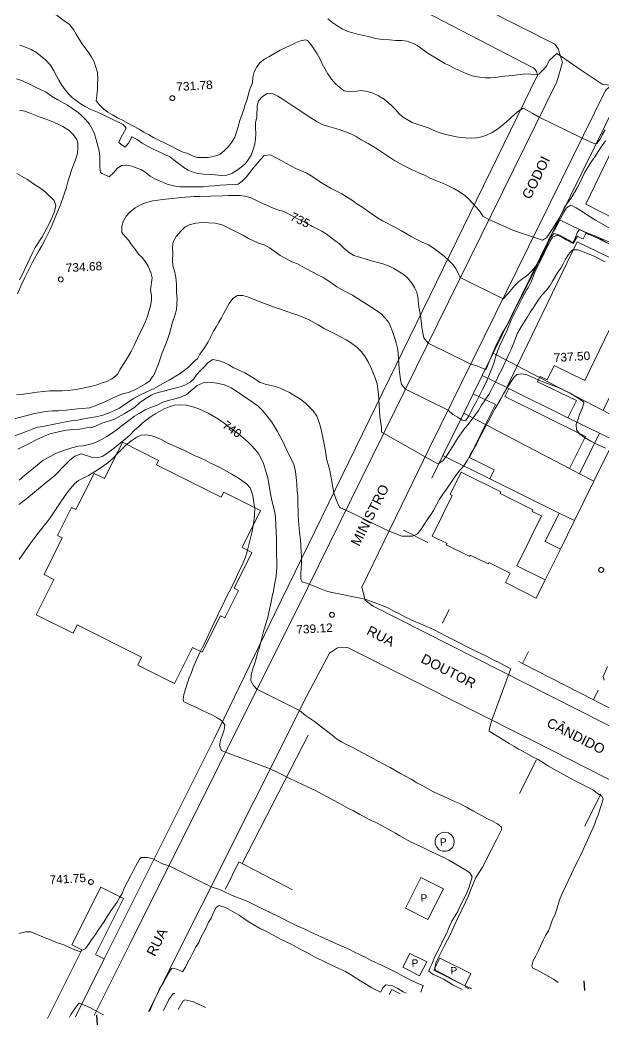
# Model space of a CAD drawing. Header units: metres. Extents: x 329311 to 330425, y 7396637 to 7397287.
# Drawn here: x 329728.3 to 329847.8, y 7396662.7 to 7396868.5 of the extents above; entities that cross this region are included whole.
import ezdxf
from ezdxf.enums import TextEntityAlignment as Align

# ---------------------------------------------------------------- set-up
doc = ezdxf.new("R2010")
doc.units = ezdxf.units.M
doc.layers.get('0').update_dxf_attribs({"lineweight": 18})
for name, color, linetype, lineweight in [('100_SIST_VIARIO_MEIO_FIO', 8, 'Continuous', 18), ('160_P_SIMP_ASF_TOP', 7, 'Continuous', 18), ('206_MURO_E_MURO_ARRIMO', 9, 'Continuous', 18), ('216_EDIF_NOTAVEL', 9, 'Continuous', 18), ('220_PISCINA_TOP', 4, 'Continuous', 18), ('600_CURVA_MESTRA', 9, 'Continuous', 18), ('602_CURVA_MESTRA_TOP', 9, 'Continuous', 18), ('604_CURVA_INTERM', 9, 'Continuous', 18), ('606_PTO_COTADO', 9, 'Continuous', 18), ('608_PTO_COTADO_INTERVIA', 9, 'Continuous', 18), ('624_SEGM_CURVA_MESTRA', 14, 'Continuous', 18), ('626_SEGM_CURVA_INTERM', 7, 'Continuous', 18)]:
    doc.layers.add(name, color=color, linetype=linetype, lineweight=lineweight)
doc.layers.add('910_COORD_UTM_COR_ALEGRE', color=7, linetype='Continuous')
doc.styles.get("Standard").update_dxf_attribs({"font": 'arial.ttf'})
doc.styles.add('Style-Arial', font='arial.ttf', dxfattribs={"height": 2})

# ---------------------------------------------------------------- blocks, each defined once
blk = doc.blocks.new('SP09')
at = {"color": 0, "linetype": 'Continuous'}
blk.add_lwpolyline([(-0.03, -0.51), (-0.14, -0.49), (-0.24, -0.46), (-0.31, -0.42), (-0.35, -0.39), (-0.42, -0.31), (-0.47, -0.24), (-0.51, -0.15), (-0.52, -0.09), (-0.52, 0.03), (-0.51, 0.11), (-0.48, 0.2), (-0.44, 0.27), (-0.4, 0.33), (-0.32, 0.39), (-0.23, 0.44), (-0.15, 0.48), (-0.1, 0.48), (-0.03, 0.48), (0.08, 0.48), (0.19, 0.44), (0.27, 0.4), (0.35, 0.32), (0.41, 0.23), (0.46, 0.11), (0.48, 0.03), (0.48, -0.03), (0.47, -0.08), (0.44, -0.21), (0.38, -0.3), (0.31, -0.38), (0.23, -0.44), (0.1, -0.49), (0.02, -0.51)], close=True, dxfattribs=at)
blk = doc.blocks.new('SP10')
at = {"color": 0, "linetype": 'Continuous'}
blk.add_lwpolyline([(-0.03, -0.51), (-0.14, -0.49), (-0.24, -0.46), (-0.31, -0.42), (-0.35, -0.39), (-0.42, -0.31), (-0.47, -0.24), (-0.51, -0.15), (-0.52, -0.09), (-0.52, 0.03), (-0.51, 0.11), (-0.48, 0.2), (-0.44, 0.27), (-0.4, 0.33), (-0.32, 0.39), (-0.23, 0.44), (-0.15, 0.48), (-0.1, 0.48), (-0.03, 0.48), (0.08, 0.48), (0.19, 0.44), (0.27, 0.4), (0.35, 0.32), (0.41, 0.23), (0.46, 0.11), (0.48, 0.03), (0.48, -0.03), (0.47, -0.08), (0.44, -0.21), (0.38, -0.3), (0.31, -0.38), (0.23, -0.44), (0.1, -0.49), (0.02, -0.51)], close=True, dxfattribs=at)

msp = doc.modelspace()

# ---------------------------------------------------------------- linework, layer by layer
at = {"layer": '100_SIST_VIARIO_MEIO_FIO'}
for points in [[(329743.478, 7396664.674), (329750.841, 7396679.382), (329787.168, 7396752.325), (329838.14, 7396855.849), (329839.325, 7396859.816), (329838.454, 7396862.626), (329837.769, 7396863.536), (329800.981, 7396882.207), (329730.399, 7396919.294), (329539.28, 7397016.399), (329483.751, 7397043.591)], [(329869.273, 7396847.93), (329851.875, 7396856.124), (329849.942, 7396855.687), (329848.151, 7396854.061), (329812.047, 7396780.752), (329798.282, 7396752.385), (329798.931, 7396749.728), (329800.536, 7396748.495), (329879.119, 7396708.644)], [(329786.907, 7396729.95), (329791.606, 7396738.867), (329793.282, 7396739.928), (329795.32, 7396739.987), (329833.582, 7396720.748), (329874.22, 7396700.054), (329875.677, 7396698.007), (329876.024, 7396696.068), (329875.29, 7396692.829), (329865.572, 7396673.307)], [(329754.549, 7396665.457), (329786.907, 7396729.95)]]:
    msp.add_lwpolyline(points, dxfattribs=at)
at = {"layer": '206_MURO_E_MURO_ARRIMO'}
for p, q in [((329804.078, 7396873.93), (329833.312, 7396858.726)), ((329833.312, 7396858.726), (329833.628, 7396858.51)), ((329833.628, 7396858.51), (329833.749, 7396858.373)), ((329833.749, 7396858.373), (329833.891, 7396858.147)), ((329833.891, 7396858.147), (329833.998, 7396857.94)), ((329834.229, 7396857.191), (329780.466, 7396746.936)), ((329833.998, 7396857.94), (329834.076, 7396857.74)), ((329834.076, 7396857.74), (329834.229, 7396857.191)), ((329850.595, 7396852.058), (329838.574, 7396827.665)), ((329838.574, 7396827.665), (329834.797, 7396820)), ((329834.797, 7396820), (329825.119, 7396800.268)), ((329825.119, 7396800.268), (329822.896, 7396795.735)), ((329821.059, 7396791.989), (329819.101, 7396787.997)), ((329819.101, 7396787.997), (329814.835, 7396779.299)), ((329814.835, 7396779.299), (329812.564, 7396774.668)), ((329780.466, 7396746.936), (329767.983, 7396721.336)), ((329830.368, 7396737.125), (329831.165, 7396736.715)), ((329831.165, 7396736.715), (329845.648, 7396729.276)), ((329845.648, 7396729.276), (329860.878, 7396721.453)), ((329767.983, 7396721.336), (329745.516, 7396676.248)), ((329773.758, 7396695.76), (329787.252, 7396722.022)), ((329770.347, 7396690.491), (329773.073, 7396696.118)), ((329773.073, 7396696.118), (329773.758, 7396695.76)), ((329758.743, 7396667.928), (329759.628, 7396669.17)), ((329759.628, 7396669.17), (329759.99, 7396669.115)), ((329757.658, 7396665.677), (329758.743, 7396667.928))]:
    msp.add_line(p, q, dxfattribs=at)
for points in [[(329838.574, 7396827.665), (329860.662, 7396816.917)], [(329830.054, 7396797.7), (329825.119, 7396800.268)], [(329847.677, 7396788.529), (329834.643, 7396795.312)], [(329819.101, 7396787.997), (329823.598, 7396785.646)], [(329840.457, 7396787.071), (329846.891, 7396783.897)], [(329814.835, 7396779.299), (329824.473, 7396774.544)], [(329806.809, 7396764.034), (329811.757, 7396761.495)], [(329838.903, 7396760.171), (329835.805, 7396753.891)], [(329816.117, 7396747.765), (329814.738, 7396744.97)], [(329831.165, 7396736.715), (329832.398, 7396739.214)], [(329845.648, 7396729.276), (329846.62, 7396731.245)], [(329830.56, 7396710.133), (329833.979, 7396716.996)], [(329843.885, 7396703.412), (329847.202, 7396710.071)], [(329773.758, 7396695.76), (329784.046, 7396690.359)], [(329820.191, 7396670.099), (329819.421, 7396670.482)]]:
    msp.add_lwpolyline(points, dxfattribs=at)
at = {"layer": '216_EDIF_NOTAVEL'}
for points in [[(329871.471, 7396816.834), (329844.132, 7396830.826), (329851.656, 7396846.533)], [(329739.613, 7396664.401), (329745.516, 7396676.248), (329743.716, 7396677.149), (329749.452, 7396688.598), (329744.787, 7396690.935), (329738.88, 7396679.143), (329740.947, 7396678.108), (329733.877, 7396663.996)]]:
    msp.add_lwpolyline(points, dxfattribs=at)
for points in [[(329830.054, 7396797.7), (329834.643, 7396795.312), (329834.739, 7396795.51), (329836.163, 7396794.821), (329837.596, 7396797.781), (329843.917, 7396794.721), (329849.008, 7396805.237), (329850.649, 7396804.442), (329856.154, 7396815.814), (329854.961, 7396816.392), (329855.195, 7396816.875), (329842.348, 7396823.095)], [(329827.906, 7396793.263), (329828.34, 7396793.049), (329840.457, 7396787.071), (329842.165, 7396790.599), (329834.223, 7396794.444), (329834.643, 7396795.312), (329830.054, 7396797.7)], [(329828.34, 7396793.049), (329827.906, 7396793.263), (329822.896, 7396795.735), (329821.059, 7396791.989), (329825.618, 7396789.74), (329823.598, 7396785.646), (329840.795, 7396776.655), (329844.042, 7396783.236), (329827.52, 7396791.387)], [(329848.928, 7396791.266), (329847.677, 7396788.529), (329853.806, 7396785.34), (329855.193, 7396788.006)], [(329823.598, 7396785.646), (329840.795, 7396776.655), (329842.801, 7396775.607), (329845.757, 7396774.062), (329841.781, 7396766.005), (329838.675, 7396767.538), (329824.473, 7396774.544), (329825.376, 7396776.373), (329820.267, 7396778.894)], [(329845.757, 7396774.062), (329849.717, 7396782.089), (329849.881, 7396782.421), (329846.891, 7396783.897), (329842.801, 7396775.607)], [(329749.258, 7396782.025), (329756.622, 7396778.335), (329756.177, 7396777.446), (329769.452, 7396770.795), (329769.972, 7396771.834), (329777.519, 7396768.053), (329773.737, 7396760.504), (329775.759, 7396759.491), (329772.095, 7396752.178), (329773.023, 7396751.713), (329770.187, 7396746.052), (329769.286, 7396746.504), (329765.542, 7396739.03), (329763.577, 7396740.014), (329759.887, 7396732.649), (329752.358, 7396736.421), (329753.164, 7396738.03), (329740.001, 7396744.624), (329739.155, 7396742.935), (329731.585, 7396746.727), (329735.211, 7396753.965), (329733.187, 7396754.98), (329736.925, 7396762.442), (329735.93, 7396762.941), (329738.81, 7396768.689), (329739.705, 7396768.241), (329743.427, 7396775.669), (329745.542, 7396774.609)], [(329835.805, 7396753.891), (329833.941, 7396750.113), (329827.663, 7396753.334), (329828.608, 7396755.249), (329824.229, 7396757.41), (329824.086, 7396757.119), (329820.454, 7396758.911), (329820.33, 7396758.66), (329815.549, 7396761.019), (329815.691, 7396761.306), (329812.658, 7396762.803), (329816.773, 7396771.142), (329816.362, 7396771.345), (329818.607, 7396775.897), (329826.717, 7396771.895), (329826.545, 7396771.547), (329833.285, 7396768.221), (329833.115, 7396767.877), (329835.017, 7396766.939), (329829.994, 7396756.758)], [(329838.675, 7396767.538), (329841.781, 7396766.005), (329838.903, 7396760.171), (329835.797, 7396761.704)]]:
    msp.add_lwpolyline(points, close=True, dxfattribs=at)
at = {"layer": '220_PISCINA_TOP'}
for points in [[(329817.164, 7396700.337), (329816.989, 7396701.04), (329816.572, 7396701.633), (329815.97, 7396702.034), (329815.262, 7396702.191), (329814.546, 7396702.082), (329813.918, 7396701.721), (329813.462, 7396701.158), (329813.241, 7396700.469), (329813.284, 7396699.745), (329813.585, 7396699.087), (329814.103, 7396698.581), (329814.77, 7396698.297), (329815.494, 7396698.273), (329816.178, 7396698.511), (329816.729, 7396698.981), (329817.073, 7396699.619)], [(329810.35, 7396692.922), (329814.957, 7396690.599), (329811.769, 7396684.278), (329807.162, 7396686.602)], [(329806.666, 7396674.553), (329810.08, 7396672.797), (329811.523, 7396675.602), (329808.109, 7396677.358)], [(329820.586, 7396673.23), (329814.215, 7396676.403), (329812.973, 7396673.91), (329819.344, 7396670.737)]]:
    msp.add_lwpolyline(points, close=True, dxfattribs=at)
for points in [[(329803.878, 7396668.945), (329804.364, 7396669.935)], [(329804.364, 7396669.935), (329806.066, 7396669.1)]]:
    msp.add_lwpolyline(points, dxfattribs=at)
at = {"layer": '600_CURVA_MESTRA'}
for points, elevation in [([(329727.72, 7396812.406), (329728.632, 7396814.452), (329729.204, 7396815.668), (329730.871, 7396819.052), (329732.066, 7396821.138), (329732.707, 7396822.264), (329733.398, 7396823.582), (329733.987, 7396824.624), (329734.495, 7396825.719), (329735.31, 7396827.749), (329735.733, 7396828.742), (329736.165, 7396829.704), (329736.522, 7396830.648), (329737.325, 7396832.872), (329737.707, 7396834.013), (329738.08, 7396835.351), (329738.834, 7396837.742), (329739.239, 7396838.875), (329739.656, 7396839.901), (329740.004, 7396841.144), (329740.126, 7396842.236), (329740.138, 7396843.365), (329739.917, 7396844.026), (329739.179, 7396845.053), (329738.364, 7396845.905), (329737.015, 7396846.712), (329735.95, 7396847.218), (329734.67, 7396847.782), (329733.594, 7396848.208), (329732.42, 7396848.596), (329730.348, 7396849.419), (329729.263, 7396849.823), (329728.136, 7396850.017)], 735), ([(329783.457, 7396828.674), (329782.971, 7396828.924), (329781.848, 7396829.417), (329781.411, 7396829.527), (329780.321, 7396829.896), (329778.279, 7396830.812), (329776.293, 7396831.751), (329775.306, 7396832.188), (329774.319, 7396832.446), (329773.251, 7396832.546), (329771.994, 7396832.574), (329770.878, 7396832.572), (329769.704, 7396832.516), (329767.333, 7396832.424), (329765.16, 7396832.392), (329763.851, 7396832.36), (329761.381, 7396832.17), (329758.75, 7396831.91), (329757.534, 7396831.769), (329755.491, 7396831.453), (329754.146, 7396831.153), (329753.056, 7396830.702), (329751.848, 7396830.019), (329750.755, 7396829.15), (329749.984, 7396828.365), (329749.426, 7396827.385), (329749.126, 7396826.324), (329749.09, 7396825.031), (329749.828, 7396824.16), (329750.58, 7396823.352), (329751.068, 7396822.472), (329751.751, 7396821.625), (329752.494, 7396820.566), (329753.251, 7396819.85), (329753.932, 7396818.987), (329754.507, 7396818.118), (329755.035, 7396816.776), (329755.294, 7396815.724), (329754.956, 7396813.248), (329755.182, 7396812.125), (329755.176, 7396811.107), (329755.009, 7396809.988), (329754.387, 7396807.893), (329753.946, 7396806.738), (329753.334, 7396805.391), (329752.686, 7396804.083), (329751.621, 7396801.841), (329751.007, 7396800.644), (329750.338, 7396799.46), (329748.717, 7396796.863), (329748.237, 7396795.986), (329747.877, 7396795.639), (329747.099, 7396795.009), (329746.068, 7396794.485), (329744.871, 7396794.127), (329743.841, 7396793.713), (329741.44, 7396793.178), (329739.312, 7396792.799), (329738.152, 7396792.653), (329736.902, 7396792.538), (329734.301, 7396792.558), (329733.076, 7396792.445), (329731.791, 7396792.302), (329728.993, 7396791.909), (329727.53, 7396791.756)], 735), ([(329848.981, 7396823.039), (329845.813, 7396824.399), (329844.684, 7396824.817), (329843.725, 7396825.201), (329842.807, 7396825.631), (329842.361, 7396824.942), (329841.937, 7396823.86), (329841.466, 7396822.886), (329840.633, 7396823.421), (329839.638, 7396824.005), (329838.74, 7396824.471), (329837.63, 7396824.795), (329836.936, 7396824.14), (329836.418, 7396823.116), (329836.239, 7396822.473), (329835.463, 7396820.789), (329834.874, 7396819.583), (329834.376, 7396818.768), (329833.922, 7396817.836), (329833.371, 7396816.811), (329832.353, 7396814.709), (329831.826, 7396813.598), (329830.775, 7396811.614), (329830.23, 7396810.549), (329829.888, 7396809.944), (329829.533, 7396809.075), (329829.079, 7396808.151), (329828.642, 7396807.201), (329828.138, 7396806.3), (329826.911, 7396804.229), (329826.352, 7396803.209), (329825.874, 7396802.253), (329824.877, 7396799.898), (329824.105, 7396798.007), (329823.726, 7396797.014), (329823.573, 7396796.907), (329822.613, 7396797.353), (329821.573, 7396797.758), (329820.558, 7396798.034), (329811.798, 7396802.348), (329810.914, 7396803.404), (329810.728, 7396804.458), (329810.508, 7396805.558), (329810.408, 7396806.892), (329810.213, 7396808.318), (329809.913, 7396809.688), (329809.683, 7396811.74), (329809.482, 7396812.76), (329809.064, 7396813.739), (329808.481, 7396814.604), (329807.597, 7396815.732), (329806.725, 7396816.462), (329804.795, 7396817.638), (329803.68, 7396818.156), (329802.532, 7396818.61), (329799.988, 7396819.264), (329798.915, 7396819.573), (329797.769, 7396819.93), (329796.623, 7396820.316), (329795.747, 7396820.86), (329794.592, 7396821.815), (329793.653, 7396822.643), (329792.723, 7396823.388), (329790.964, 7396824.719), (329790.03, 7396825.302), (329789.097, 7396825.771), (329788.117, 7396826.238), (329787.81, 7396826.397)], 735), ([(329727.998, 7396769.279), (329729.671, 7396770.532), (329733.216, 7396773.452), (329734.334, 7396774.323), (329735.38, 7396775.244), (329736.204, 7396776.036), (329736.904, 7396776.818), (329737.629, 7396777.555), (329738.426, 7396778.335), (329739.485, 7396779.164), (329740.762, 7396779.637), (329741.881, 7396779.322), (329742.907, 7396778.988), (329744.08, 7396778.819), (329745.114, 7396779.157), (329746.048, 7396779.732), (329747.003, 7396780.412), (329748.858, 7396781.952), (329749.767, 7396782.666), (329750.801, 7396783.591), (329751.686, 7396784.487), (329752.437, 7396785.156), (329753.181, 7396785.877), (329754.9, 7396787.173), (329755.908, 7396787.834), (329756.812, 7396788.322), (329757.77, 7396788.88), (329758.773, 7396789.321), (329759.885, 7396789.631), (329761.027, 7396789.723), (329762.34, 7396789.646), (329763.65, 7396789.297), (329764.874, 7396788.855), (329765.901, 7396788.441), (329766.818, 7396788.006), (329768.913, 7396786.778), (329769.393, 7396786.452)], 740), ([(329773.977, 7396782.931), (329774.9, 7396782.125), (329775.662, 7396781.381), (329776.359, 7396780.65), (329777.018, 7396779.814), (329777.585, 7396778.883), (329778.11, 7396777.664), (329778.554, 7396776.347), (329778.935, 7396775.05), (329779.156, 7396774.035), (329779.568, 7396771.475), (329779.82, 7396770.114), (329780.171, 7396768.796), (329780.414, 7396767.658), (329780.55, 7396766.645), (329780.701, 7396763.7), (329780.763, 7396762.262), (329780.775, 7396761.254), (329780.753, 7396759.949), (329780.776, 7396758.898), (329780.836, 7396757.818), (329780.878, 7396756.614), (329780.797, 7396755.4), (329780.627, 7396754.169), (329780.338, 7396752.898), (329780.136, 7396751.639), (329779.916, 7396750.448), (329779.658, 7396749.363), (329779.225, 7396747.175), (329778.938, 7396745.96), (329778.614, 7396744.829), (329778.192, 7396743.585), (329777.932, 7396742.483), (329777.28, 7396740.03), (329776.984, 7396739.07), (329776.629, 7396737.783), (329776.324, 7396736.81), (329775.906, 7396735.626), (329775.57, 7396734.395), (329775.511, 7396733.171), (329776.044, 7396732.246), (329776.773, 7396731.453), (329785.478, 7396727.102), (329786.717, 7396726.1), (329788.554, 7396724.87), (329790.374, 7396723.41), (329791.284, 7396722.767), (329792.178, 7396722.086), (329793.095, 7396721.297), (329794.053, 7396720.693), (329794.982, 7396720.195), (329796.27, 7396719.57), (329797.366, 7396718.958), (329799.573, 7396717.841), (329801.431, 7396716.778), (329804.033, 7396715.449), (329806.185, 7396714.187), (329808.316, 7396713.028), (329809.508, 7396712.298), (329810.768, 7396711.668), (329812.953, 7396710.436), (329815.043, 7396709.47), (329816.047, 7396708.984), (329818.506, 7396707.903), (329819.821, 7396707.239), (329820.963, 7396706.577), (329822.012, 7396706.005), (329822.897, 7396705.499), (329823.948, 7396704.94), (329825.027, 7396704.441), (329826.041, 7396703.917), (329826.823, 7396703.2), (329826.822, 7396702.687), (329825.857, 7396700.781), (329824.736, 7396698.475), (329824.142, 7396697.323), (329823.564, 7396696.148), (329822.986, 7396695.024), (329821.622, 7396692.876), (329820.57, 7396690.444), (329820.067, 7396689.171), (329819.475, 7396687.854), (329817.747, 7396684.291), (329817.322, 7396683.284), (329816.376, 7396681.331), (329815.197, 7396678.996), (329813.988, 7396676.669), (329813.439, 7396675.488), (329813.171, 7396674.497)], 740)]:
    msp.add_lwpolyline(points, dxfattribs=dict(at, elevation=elevation))
at = {"layer": '600_CURVA_MESTRA', "elevation": 740, "flags": 128}
msp.add_lwpolyline([(329819.418, 7396670.695), (329820.469, 7396670.265), (329820.718, 7396670.136)], dxfattribs=at)
at = {"layer": '604_CURVA_INTERM', "flags": 128}
for points, elevation in [([(329735.593, 7396869.615), (329737.319, 7396868.37), (329738.369, 7396867.581), (329739.23, 7396866.577), (329739.75, 7396865.631), (329740.355, 7396864.613), (329741.014, 7396863.612), (329741.77, 7396862.63), (329742.342, 7396861.766), (329742.927, 7396860.92), (329743.466, 7396859.928), (329744.101, 7396857.777), (329744.172, 7396856.457), (329744.134, 7396855.345), (329744.161, 7396854.263), (329744.015, 7396853.079), (329743.859, 7396851.975), (329744.528, 7396851.155), (329745.416, 7396850.237), (329746.233, 7396849.626), (329747.183, 7396849.062), (329748.244, 7396848.483), (329749.367, 7396847.914), (329750.454, 7396847.323), (329751.519, 7396846.779), (329752.633, 7396846.155), (329753.598, 7396845.572), (329754.586, 7396845.04), (329755.665, 7396844.391), (329757.851, 7396843.365), (329758.963, 7396842.829), (329760.265, 7396842.114), (329761.448, 7396841.542), (329762.613, 7396841.158), (329763.549, 7396840.668), (329764.557, 7396840.331), (329765.665, 7396840.377), (329766.882, 7396840.35), (329768.084, 7396840.607), (329769.179, 7396840.978), (329770.197, 7396841.841), (329770.896, 7396842.572), (329771.61, 7396843.487), (329772.218, 7396844.526), (329772.658, 7396845.735), (329772.953, 7396846.722), (329773.244, 7396847.902), (329774.064, 7396850.221), (329774.383, 7396851.222), (329774.767, 7396852.228), (329775.123, 7396853.697), (329775.425, 7396854.699), (329775.833, 7396855.66), (329775.951, 7396856.792), (329776.213, 7396857.879), (329776.726, 7396858.916), (329777.444, 7396859.781), (329778.322, 7396860.486), (329779.22, 7396861.002), (329780.23, 7396861.609), (329781.538, 7396862.338), (329783.547, 7396863.317), (329784.665, 7396863.825), (329785.712, 7396864.248), (329786.714, 7396864.471), (329787.121, 7396864.297), (329787.909, 7396863.409), (329789.084, 7396861.599), (329789.633, 7396860.63), (329790.157, 7396859.545), (329790.746, 7396858.437), (329791.301, 7396857.49), (329792.011, 7396856.391), (329792.82, 7396855.509), (329793.711, 7396854.66), (329794.655, 7396854.029), (329795.807, 7396853.82), (329797.148, 7396853.947), (329798.178, 7396854.074), (329799.44, 7396853.895), (329800.468, 7396853.543), (329801.634, 7396852.983), (329802.792, 7396852.318), (329803.666, 7396851.625), (329804.459, 7396850.897), (329805.157, 7396850.171), (329805.865, 7396849.266), (329806.732, 7396848.612), (329808.574, 7396847.541), (329809.804, 7396847.082), (329812.034, 7396846.364), (329813.002, 7396845.891), (329814.111, 7396845.459), (329815.195, 7396845.158), (329817.309, 7396844.637), (329818.374, 7396844.46), (329819.373, 7396844.371), (329820.62, 7396844.347), (329821.698, 7396844.387), (329822.804, 7396844.595), (329823.782, 7396844.931), (329824.908, 7396845.461), (329826.027, 7396846.144), (329827.875, 7396847.678), (329829.573, 7396849.25), (329830.432, 7396849.954), (329831.285, 7396850.43), (329833.236, 7396849.346), (329834.585, 7396848.628), (329843.349, 7396844.312), (329844.982, 7396843.578), (329845.943, 7396843.17), (329846.372, 7396843.193), (329847.049, 7396844.113), (329847.486, 7396845.03), (329848.096, 7396846.005)], 732), ([(329791.307, 7396868.733), (329792.3, 7396867.954), (329793.327, 7396867.235), (329794.196, 7396866.675), (329795.392, 7396866.151), (329796.42, 7396865.891), (329797.384, 7396865.597), (329798.682, 7396865.348), (329799.887, 7396865.068), (329800.969, 7396864.719), (329802.479, 7396864.508), (329803.928, 7396864.428), (329805.198, 7396864.338), (329806.398, 7396864.287), (329807.51, 7396864.173), (329808.653, 7396863.8), (329809.575, 7396863.276), (329810.508, 7396862.632), (329811.344, 7396861.991), (329812.31, 7396861.367), (329813.311, 7396860.782), (329815.275, 7396859.597), (329816.284, 7396859.129), (329817.302, 7396858.594), (329819.774, 7396857.523), (329821.135, 7396857.047), (329822.319, 7396856.783), (329823.517, 7396856.673), (329824.637, 7396856.655), (329825.636, 7396856.753), (329826.787, 7396856.945), (329829.086, 7396857.161), (329831.272, 7396857.411), (329832.369, 7396857.464), (329833.425, 7396857.381), (329834.508, 7396857.439), (329835.393, 7396858.323), (329835.989, 7396858.97), (329836.671, 7396860.305), (329838.202, 7396861.653), (329838.934, 7396861.193), (329843.133, 7396858.272), (329847.482, 7396855.359), (329850.241, 7396855.036)], 731), ([(329848.112, 7396843.756), (329847.456, 7396842.827), (329846.778, 7396841.815), (329845.962, 7396840.517), (329845.278, 7396839.519), (329844.589, 7396838.471), (329843.925, 7396837.378), (329842.818, 7396835.04), (329842.279, 7396833.982), (329841.107, 7396832.025), (329840.342, 7396831.039), (329839.676, 7396830.071), (329839.188, 7396828.977), (329838.673, 7396827.935), (329837.412, 7396825.959), (329836.764, 7396824.911), (329836.057, 7396823.92), (329835.248, 7396823.403), (329834.223, 7396823.746), (329833.364, 7396824.035), (329829.519, 7396825.35), (329824.25, 7396827.639), (329823.05, 7396828.376), (329822.503, 7396829.254), (329821.726, 7396830.139), (329820.95, 7396830.956), (329820.18, 7396831.808), (329819.366, 7396832.566), (329818.252, 7396833.317), (329817.055, 7396833.99), (329815.989, 7396834.554), (329814.788, 7396835.079), (329812.358, 7396836.057), (329811.071, 7396836.706), (329809.947, 7396837.25), (329808.674, 7396837.794), (329807.054, 7396838.571), (329805.916, 7396839.168), (329804.935, 7396839.754), (329803.715, 7396840.539), (329801.459, 7396842.048), (329800.585, 7396842.595), (329799.515, 7396843.207), (329798.086, 7396843.984), (329797.085, 7396844.638), (329796.134, 7396845.144), (329794.895, 7396845.646), (329793.597, 7396846.101), (329791.237, 7396846.749), (329790.159, 7396847.131), (329788.866, 7396847.8), (329787.023, 7396848.97), (329785.119, 7396850.244), (329784.199, 7396850.895), (329782.173, 7396852.23), (329781.042, 7396852.931), (329780.081, 7396853.416), (329778.887, 7396853.449), (329777.912, 7396852.873), (329777.075, 7396851.983), (329776.809, 7396850.921), (329776.753, 7396848.652), (329776.486, 7396847.442), (329776.471, 7396846.424), (329776.553, 7396845.229), (329776.491, 7396844.18), (329776.341, 7396843.089), (329776.017, 7396841.968), (329775.565, 7396840.85), (329774.993, 7396839.895), (329774.361, 7396839.076), (329773.563, 7396838.355), (329772.75, 7396837.753), (329771.645, 7396837.099), (329770.611, 7396836.757), (329769.434, 7396836.683), (329768.214, 7396836.811), (329767.071, 7396836.849), (329765.888, 7396836.931), (329764.664, 7396837.104), (329763.687, 7396837.36), (329762.669, 7396837.771), (329761.803, 7396838.332), (329759.851, 7396839.845), (329758.913, 7396840.523), (329756.759, 7396841.544), (329755.532, 7396842.096), (329754.338, 7396842.683), (329753.265, 7396843.288), (329752.348, 7396843.968), (329751.244, 7396844.559), (329751.023, 7396844.295), (329750.463, 7396843.3), (329749.781, 7396842.501), (329748.88, 7396843.078), (329748.52, 7396843.411), (329748.897, 7396844.376), (329750.017, 7396846.334), (329749.395, 7396847.119), (329747.263, 7396848.109), (329745.184, 7396849.191), (329744.143, 7396849.64), (329742.74, 7396850.193), (329741.606, 7396850.831), (329740.598, 7396851.423), (329739.769, 7396852.008), (329738.977, 7396852.626), (329738.243, 7396853.331), (329737.521, 7396854.23), (329736.853, 7396855.146), (329736.229, 7396856.213), (329735.741, 7396857.102), (329735.219, 7396858.117), (329734.49, 7396859.286), (329733.497, 7396860.375), (329731.733, 7396861.771), (329730.559, 7396862.454), (329729.585, 7396862.9), (329728.214, 7396863.377)], 733), ([(329849.538, 7396825.531), (329847.29, 7396826.845), (329846.09, 7396827.519), (329845.022, 7396828.238), (329842.998, 7396829.47), (329842.147, 7396830.047), (329841.046, 7396830.607), (329840.159, 7396830.05), (329839.553, 7396829.011), (329838.923, 7396827.867), (329837.882, 7396825.888), (329837.221, 7396824.853), (329836.663, 7396823.92), (329836.18, 7396822.799), (329835.811, 7396821.821), (329835.375, 7396820.866), (329834.911, 7396819.941), (329833.798, 7396818.026), (329833.068, 7396817.121), (329832.252, 7396816.344), (329830.374, 7396814.935), (329829.585, 7396814.152), (329828.24, 7396812.508), (329827.157, 7396811.434), (329818.396, 7396815.748), (329817.506, 7396817.593), (329816.795, 7396818.543), (329816.089, 7396819.267), (329815.088, 7396820.167), (329813.972, 7396821.056), (329812.822, 7396821.866), (329811.912, 7396822.446), (329810.625, 7396823.002), (329809.542, 7396823.567), (329808.346, 7396824.166), (329806.374, 7396825.322), (329805.122, 7396826.024), (329802.506, 7396827.361), (329801.451, 7396828.019), (329800.39, 7396828.732), (329798.256, 7396830.247), (329797.221, 7396830.893), (329796.32, 7396831.568), (329795.251, 7396832.259), (329794.125, 7396832.897), (329791.859, 7396834.085), (329790.81, 7396834.679), (329789.788, 7396835.313), (329788.853, 7396835.966), (329787.867, 7396836.618), (329787.006, 7396837.144), (329786.029, 7396837.573), (329784.718, 7396838.117), (329782.685, 7396839.209), (329781.703, 7396839.755), (329780.597, 7396840.334), (329779.557, 7396840.925), (329778.242, 7396840.8), (329777.586, 7396839.985), (329776.829, 7396839.148), (329776, 7396838.167), (329775.325, 7396837.26), (329774.641, 7396836.379), (329773.759, 7396835.501), (329772.938, 7396834.876), (329771.787, 7396834.801), (329769.292, 7396834.701), (329768.104, 7396834.543), (329766.896, 7396834.486), (329765.733, 7396834.33), (329763.314, 7396834.329), (329762.062, 7396834.316), (329760.987, 7396834.356), (329759.691, 7396834.533), (329758.36, 7396834.915), (329755.873, 7396835.977), (329754.943, 7396836.559), (329754.065, 7396837.223), (329753.163, 7396837.82), (329751.167, 7396838.612), (329750.124, 7396838.778), (329749.028, 7396838.698), (329748.14, 7396838.097), (329747.425, 7396837.241), (329746.551, 7396836.379), (329745.088, 7396837.07), (329744.724, 7396837.312), (329744.617, 7396838.367), (329744.639, 7396839.414), (329744.618, 7396840.541), (329744.447, 7396841.693), (329743.84, 7396843.964), (329743.54, 7396845.175), (329743.067, 7396846.213), (329742.501, 7396847.193), (329741.693, 7396848.14), (329740.945, 7396848.914), (329740.146, 7396849.597), (329738.02, 7396851.083), (329735.989, 7396852.146), (329734.719, 7396852.902), (329733.613, 7396853.742), (329731.603, 7396854.682), (329730.095, 7396855.451), (329728.785, 7396856.027), (329727.571, 7396856.462)], 734), ([(329728.191, 7396815.328), (329728.814, 7396816.588), (329729.235, 7396817.512), (329730.84, 7396820.817), (329731.382, 7396821.926), (329732.77, 7396824.13), (329733.348, 7396825.122), (329734.274, 7396826.933), (329734.856, 7396828.14), (329735.358, 7396829.287), (329735.633, 7396830.494), (329735.24, 7396831.545), (329733.559, 7396833.185), (329732.745, 7396833.873), (329730.805, 7396835.126), (329729.775, 7396835.838), (329728.579, 7396836.562), (329727.631, 7396837.065)], 736), ([(329848.301, 7396822.938), (329847.228, 7396823.54), (329845.16, 7396824.458), (329844.152, 7396824.813), (329844.05, 7396824.658), (329843.552, 7396823.729), (329843.32, 7396823.774), (329842.403, 7396824.23), (329841.545, 7396822.75), (329840.104, 7396823.515), (329839.174, 7396824.068), (329838.246, 7396824.447), (329837.311, 7396824.014), (329836.772, 7396823.127), (329836.165, 7396821.989), (329835.639, 7396820.919), (329835.179, 7396819.897), (329834.715, 7396818.944), (329834.206, 7396817.962), (329833.692, 7396816.899), (329833.231, 7396815.786), (329832.842, 7396814.737), (329832.322, 7396813.694), (329832.037, 7396813.32), (329831.479, 7396812.278), (329830.977, 7396811.388), (329830.446, 7396810.336), (329829.364, 7396808.128), (329828.82, 7396807.062), (329827.957, 7396804.882), (329826.447, 7396801.715), (329826.038, 7396800.704), (329825.683, 7396799.66), (329825.329, 7396798.453), (329824.999, 7396797.49), (329824.55, 7396796.314), (329824.024, 7396795.167), (329823.535, 7396794.008), (329822.943, 7396792.85), (329821.818, 7396790.553), (329821.206, 7396789.426), (329820.559, 7396788.297), (329820.108, 7396787.305), (329819.447, 7396786.446), (329818.815, 7396786.571), (329817.879, 7396787.155), (329816.863, 7396787.704), (329815.922, 7396788.621), (329807.163, 7396792.934), (329806.382, 7396793.836), (329806.176, 7396794.873), (329806.048, 7396795.933), (329805.893, 7396797.025), (329805.716, 7396800.341), (329805.553, 7396801.34), (329805.299, 7396802.407), (329804.91, 7396803.47), (329804.573, 7396804.513), (329804.193, 7396805.595), (329803.75, 7396806.566), (329803.075, 7396807.417), (329802.22, 7396808.363), (329801.254, 7396809.036), (329800.279, 7396809.632), (329799.347, 7396810.267), (329798.471, 7396810.796), (329797.286, 7396811.575), (329796.372, 7396812.14), (329795.355, 7396812.649), (329793.13, 7396813.847), (329792.294, 7396814.477), (329791.386, 7396815.102), (329790.453, 7396815.716), (329789.388, 7396816.291), (329788.248, 7396816.844), (329787.071, 7396817.456), (329785.898, 7396818.126), (329784.916, 7396818.657), (329783.935, 7396819.022), (329782.672, 7396819.674), (329781.548, 7396820.309), (329779.488, 7396821.818), (329778.254, 7396822.476), (329777.081, 7396822.842), (329776.065, 7396823.285), (329775.068, 7396823.799), (329773.994, 7396824.394), (329772.793, 7396824.974), (329770.755, 7396826.027), (329769.652, 7396826.579), (329768.248, 7396826.883), (329765.64, 7396827.047), (329764.245, 7396826.914), (329762.915, 7396826.57), (329762.01, 7396826.074), (329761.228, 7396825.367), (329760.252, 7396824.2), (329759.594, 7396823.057), (329759.515, 7396821.974), (329759.56, 7396820.627), (329759.484, 7396819.306), (329759.565, 7396818.184), (329759.876, 7396817.114), (329760.18, 7396815.769), (329760.303, 7396814.39), (329760.334, 7396812.763), (329760.475, 7396811.319), (329760.308, 7396809.224), (329759.939, 7396807.974), (329759.477, 7396806.652), (329758.857, 7396804.284), (329758.564, 7396803.318), (329758.202, 7396802.36), (329757.79, 7396801.378), (329757.389, 7396800.343), (329757.047, 7396799.314), (329756.543, 7396797.911), (329755.563, 7396795.668), (329755.416, 7396795.497), (329754.875, 7396794.623), (329753.992, 7396793.973), (329751.884, 7396792.831), (329750.51, 7396792.253), (329749.508, 7396792.007), (329748.374, 7396791.607), (329747.036, 7396790.997), (329745.513, 7396790.245), (329743.962, 7396789.603), (329742.542, 7396789.087), (329741.025, 7396788.939), (329740.013, 7396788.911), (329737.699, 7396788.627), (329736.135, 7396788.479), (329734.818, 7396788.468), (329733.438, 7396788.325), (329732.415, 7396788.155), (329731.24, 7396787.924), (329729.974, 7396787.567), (329727.056, 7396786.864)], 736), ([(329848.074, 7396819.008), (329845.782, 7396820.124), (329843.531, 7396821.024), (329842.551, 7396821.426), (329841.438, 7396821.447), (329841.256, 7396821.298), (329840.543, 7396820.474), (329839.948, 7396819.567), (329839.47, 7396818.602), (329838.965, 7396817.683), (329838.35, 7396816.894), (329837.267, 7396815.027), (329836.75, 7396814.102), (329836.042, 7396813.221), (329835.107, 7396812.189), (329834.485, 7396811.362), (329833.381, 7396809.653), (329832.739, 7396808.649), (329832.189, 7396807.743), (329830.893, 7396805.678), (329830.127, 7396804.36), (329829.202, 7396802.075), (329828.797, 7396801.016), (329828.29, 7396799.978), (329826.828, 7396796.77), (329826.263, 7396795.683), (329825.752, 7396794.611), (329825.215, 7396793.656), (329824.751, 7396792.736), (329824.255, 7396791.854), (329822.758, 7396789.644), (329822.111, 7396788.523), (329821.405, 7396787.508), (329820.019, 7396785.69), (329819.366, 7396784.914), (329817.998, 7396783.042), (329817.412, 7396782.139), (329816.089, 7396779.964), (329815.542, 7396779.124), (329814.865, 7396778.242), (329813.846, 7396777.607), (329813.553, 7396777.783), (329812.575, 7396778.311), (329811.222, 7396779.052), (329802.707, 7396783.885), (329802.275, 7396784.078), (329802.247, 7396785.075), (329801.934, 7396787.334), (329801.767, 7396789.594), (329801.754, 7396790.885), (329801.635, 7396791.903), (329801.546, 7396792.904), (329801.394, 7396793.995), (329800.997, 7396795.247), (329800.162, 7396797.209), (329799.624, 7396798.344), (329798.936, 7396799.51), (329798.16, 7396800.58), (329797.212, 7396801.548), (329795.948, 7396802.438), (329795.051, 7396802.989), (329793.017, 7396804.099), (329790.435, 7396805.421), (329789.342, 7396806.08), (329787.459, 7396807.083), (329786.328, 7396807.61), (329785.14, 7396808.081), (329783.851, 7396808.467), (329781.57, 7396809.325), (329780.52, 7396809.654), (329777.237, 7396810.861), (329775.978, 7396811.365), (329774.838, 7396811.799), (329773.864, 7396812.097), (329772.776, 7396812.072), (329771.833, 7396811.466), (329771.099, 7396810.449), (329770.011, 7396808.444), (329769.528, 7396807.526), (329768.986, 7396806.605), (329768.397, 7396805.675), (329767.902, 7396804.795), (329766.784, 7396802.628), (329766.011, 7396801.406), (329765.091, 7396800.077), (329764.611, 7396799.148), (329764.25, 7396798.914), (329763.537, 7396798.158), (329762.759, 7396797.434), (329761.022, 7396796.107), (329758.787, 7396794.758), (329757.535, 7396794.085), (329755.731, 7396793.054), (329754.765, 7396792.619), (329752.639, 7396791.613), (329751.527, 7396790.995), (329749.821, 7396789.834), (329748.638, 7396789.032), (329747.627, 7396788.525), (329746.403, 7396788.027), (329744.986, 7396787.501), (329743.802, 7396787.254), (329742.416, 7396787.063), (329741.003, 7396786.766), (329739.725, 7396786.524), (329738.722, 7396786.4), (329735.947, 7396785.852), (329733.291, 7396785.359), (329731.93, 7396785.117), (329730.743, 7396784.709), (329729.712, 7396784.295), (329728.476, 7396783.865), (329727.167, 7396783.329)], 737), ([(329797.703, 7396766.811), (329794.96, 7396768.152), (329793.9, 7396768.639), (329793.658, 7396768.724), (329793.247, 7396769.641), (329792.87, 7396770.639), (329792.51, 7396771.656), (329792.287, 7396772.813), (329792.119, 7396773.993), (329791.697, 7396776.227), (329791.412, 7396777.251), (329791.084, 7396778.346), (329790.859, 7396779.785), (329790.59, 7396781.335), (329790.098, 7396783.711), (329789.758, 7396785.166), (329789.455, 7396786.31), (329789.005, 7396787.399), (329788.28, 7396788.486), (329786.635, 7396790.141), (329785.769, 7396790.773), (329783.428, 7396792.233), (329782.254, 7396792.763), (329781.177, 7396793.222), (329779.854, 7396793.646), (329778.677, 7396793.894), (329777.296, 7396794.345), (329776.348, 7396795.023), (329775.288, 7396795.659), (329774.27, 7396796.241), (329772.058, 7396797.283), (329771.032, 7396797.889), (329770.082, 7396798.395), (329769.128, 7396798.742), (329767.723, 7396799.022), (329766.82, 7396798.383), (329765.974, 7396797.485), (329765.188, 7396796.758), (329764.432, 7396795.87), (329763.83, 7396795.06), (329763.111, 7396794.351), (329762.036, 7396793.702), (329761.063, 7396793.367), (329760.047, 7396793.145), (329758.969, 7396792.824), (329756.095, 7396792.118), (329755.122, 7396791.702), (329754.003, 7396791.028), (329752.74, 7396790.092), (329751.775, 7396789.197), (329750.849, 7396788.585), (329749.613, 7396787.835), (329747.501, 7396786.709), (329745.032, 7396785.947), (329744.039, 7396785.46), (329742.944, 7396785.079), (329741.901, 7396784.967), (329740.455, 7396784.747), (329739.168, 7396784.67), (329737.753, 7396784.498), (329736.727, 7396784.319), (329735.286, 7396784.002), (329734.153, 7396783.665), (329732.935, 7396783.139), (329732.012, 7396782.714), (329730.147, 7396781.76), (329727.845, 7396780.622)], 738), ([(329838.478, 7396671.392), (329837.462, 7396672.067), (329836.53, 7396672.651), (329834.234, 7396673.903), (329833.275, 7396674.361), (329833.069, 7396674.838), (329833.359, 7396675.915), (329833.853, 7396676.891), (329834.345, 7396677.807), (329834.846, 7396678.848), (329835.346, 7396680.098), (329835.849, 7396681.05), (329836.466, 7396681.986), (329836.899, 7396683.053), (329837.243, 7396684.104), (329837.828, 7396685.416), (329838.142, 7396686.432), (329838.415, 7396687.395), (329838.807, 7396688.454), (329839.312, 7396689.741), (329840.479, 7396692.246), (329841.182, 7396693.654), (329842.048, 7396695.545), (329842.538, 7396696.455), (329843.009, 7396697.383), (329844.439, 7396700.54), (329845.345, 7396702.558), (329845.85, 7396703.736), (329846.233, 7396704.802), (329846.639, 7396705.75), (329847.35, 7396707.829), (329847.645, 7396708.965), (329847.398, 7396709.589), (329846.495, 7396710.114), (329845.55, 7396710.825), (329842.184, 7396712.579), (329840.899, 7396713.228), (329837.554, 7396715.092), (329836.471, 7396715.716), (329835.443, 7396716.405), (329834.383, 7396717.036), (329833.333, 7396717.57), (329832.237, 7396718.162), (329831.285, 7396718.708), (329830.256, 7396719.247), (329829.367, 7396719.783), (329828.441, 7396720.377), (329827.547, 7396720.879), (329825.562, 7396722.105), (329824.338, 7396722.85), (329824.354, 7396723.488), (329824.86, 7396725.134), (329828.256, 7396734.438), (329828.625, 7396735.278), (329828.767, 7396735.671), (329826.44, 7396736.861), (329825.158, 7396737.51), (329823.889, 7396738.186), (329822.626, 7396738.767), (329820.476, 7396739.78), (329817.396, 7396741.396), (329815.497, 7396742.347), (329812.924, 7396743.662), (329811.689, 7396744.256), (329808.365, 7396745.703), (329807.189, 7396746.215), (329805.987, 7396746.877), (329804.8, 7396747.462), (329803.741, 7396748.033), (329802.727, 7396748.49), (329801.521, 7396748.981), (329800.185, 7396749.415), (329799.156, 7396749.853), (329798.89, 7396749.896), (329791.192, 7396751.492), (329787.488, 7396752.976), (329787.159, 7396753.108), (329786.056, 7396753.488), (329785.787, 7396754.03), (329785.779, 7396755.085), (329785.858, 7396756.174), (329785.869, 7396757.394), (329785.913, 7396758.572), (329785.741, 7396760.82), (329785.691, 7396762.044), (329785.495, 7396763.592), (329785.277, 7396765.984), (329785.222, 7396767.359), (329785.164, 7396769.923), (329785.114, 7396770.99), (329785.03, 7396772.046), (329784.952, 7396773.433), (329784.819, 7396774.852), (329784.645, 7396776.019), (329784.299, 7396777.515), (329782.817, 7396780.577), (329782.007, 7396782.36), (329780.956, 7396784.269), (329779.802, 7396786.166), (329778.889, 7396787.408), (329777.933, 7396788.56), (329777.046, 7396789.425), (329775.18, 7396790.722), (329774.031, 7396791.492), (329772.789, 7396792.371), (329771.515, 7396793.207), (329770.124, 7396793.824), (329768.574, 7396794.174), (329767.072, 7396794.316), (329765.791, 7396794.233), (329764.537, 7396793.667), (329762.339, 7396791.844), (329761.354, 7396791.361), (329759.99, 7396790.924), (329758.865, 7396790.691), (329757.528, 7396790.225), (329756.317, 7396789.668), (329755.16, 7396789.194), (329753.901, 7396788.649), (329752.636, 7396787.947), (329751.731, 7396787.402), (329750.794, 7396786.716), (329748.877, 7396785.234), (329747.931, 7396784.491), (329747.016, 7396783.838), (329746.039, 7396783.209), (329744.929, 7396782.572), (329743.727, 7396782.013), (329742.629, 7396781.622), (329741.179, 7396781.335), (329740.167, 7396781.207), (329738.865, 7396780.903), (329737.353, 7396780.43), (329735.746, 7396779.812), (329734.046, 7396778.901), (329732.968, 7396778.289), (329730.289, 7396776.116), (329729.266, 7396775.27), (329728.127, 7396774.274)], 739), ([(329818.762, 7396669.998), (329816.908, 7396670.956), (329814.99, 7396672.07), (329814.005, 7396672.549), (329812.868, 7396673.033), (329811.941, 7396673.716), (329812.19, 7396674.327), (329812.639, 7396675.311), (329813.062, 7396676.359), (329813.536, 7396677.439), (329814.057, 7396678.391), (329815.129, 7396680.56), (329815.688, 7396681.74), (329816.133, 7396682.787), (329816.698, 7396683.946), (329817.332, 7396685.05), (329817.884, 7396685.964), (329818.321, 7396686.866), (329818.736, 7396687.782), (329819.241, 7396688.73), (329819.723, 7396689.745), (329820.123, 7396690.766), (329820.484, 7396691.891), (329820.808, 7396693.053), (329820.259, 7396693.895), (329819.322, 7396694.548), (329816.078, 7396696.477), (329815.056, 7396697.012), (329812.485, 7396698.189), (329810.026, 7396699.37), (329808.511, 7396700.1), (329807.145, 7396700.808), (329806.004, 7396701.427), (329805.126, 7396701.959), (329801.391, 7396704.013), (329800.159, 7396704.6), (329798.892, 7396705.234), (329797.81, 7396705.814), (329796.526, 7396706.584), (329795.528, 7396707.057), (329794.538, 7396707.575), (329793.601, 7396708.106), (329790.132, 7396709.95), (329788.89, 7396710.626), (329786.242, 7396711.876), (329784.836, 7396712.565), (329783.349, 7396713.261), (329780.748, 7396714.528), (329779.482, 7396715.152), (329770.351, 7396718.557), (329769.491, 7396718.893), (329769.08, 7396719.947), (329769.298, 7396721.044), (329769.734, 7396722.13), (329770.065, 7396723.152), (329770.212, 7396724.172), (329769.544, 7396725.088), (329768.641, 7396725.613), (329767.678, 7396726.137), (329765.748, 7396727.027), (329764.674, 7396727.588), (329761.796, 7396728.861), (329761.636, 7396729.311), (329761.825, 7396730.4), (329762.139, 7396731.498), (329762.54, 7396732.754), (329762.919, 7396733.804), (329763.353, 7396734.892), (329763.722, 7396735.934), (329764.128, 7396736.875), (329765.112, 7396738.963), (329765.645, 7396740.044), (329766.208, 7396741.112), (329767.28, 7396743.512), (329767.773, 7396744.506), (329768.694, 7396746.486), (329769.207, 7396747.572), (329769.79, 7396748.738), (329770.437, 7396750.088), (329771.785, 7396752.722), (329772.415, 7396754.017), (329772.812, 7396754.947), (329773.864, 7396757.209), (329774.268, 7396758.14), (329774.624, 7396759.204), (329774.927, 7396760.187), (329775.216, 7396761.315), (329775.768, 7396763.738), (329776.191, 7396766.261), (329776.303, 7396767.332), (329776.314, 7396768.413), (329776.17, 7396769.721), (329775.928, 7396771.13), (329775.819, 7396771.572), (329775.412, 7396772.734), (329774.65, 7396773.497), (329773.657, 7396774.227), (329772.816, 7396774.797), (329771.615, 7396775.508), (329769.456, 7396776.732), (329768.387, 7396777.3), (329767.293, 7396777.791), (329766.309, 7396778.287), (329765.17, 7396778.828), (329763.995, 7396779.359), (329761.794, 7396780.434), (329759.641, 7396781.375), (329758.558, 7396781.885), (329757.297, 7396782.56), (329756.27, 7396783.034), (329755.247, 7396783.343), (329754.121, 7396783.594), (329753.055, 7396783.481), (329752.025, 7396783.012), (329750.938, 7396782.272), (329750.023, 7396781.489), (329749.094, 7396780.643), (329748.259, 7396779.745), (329747.312, 7396778.769), (329746.241, 7396777.819), (329745.343, 7396777.184), (329744.27, 7396776.461), (329742.318, 7396775.262), (329740.25, 7396774.219), (329739.432, 7396773.556), (329738.58, 7396772.569), (329737.838, 7396771.597), (329736.633, 7396769.867), (329735.821, 7396768.596), (329734.44, 7396766.593), (329733.849, 7396765.776), (329732.188, 7396763.711), (329731.296, 7396762.549), (329730.278, 7396761.146), (329729.207, 7396759.586), (329728.09, 7396758.001)], 741), ([(329810.306, 7396669.4), (329810.794, 7396670.769), (329809.712, 7396671.221), (329807.594, 7396672.221), (329806.417, 7396672.824), (329805.486, 7396673.361), (329804.417, 7396673.954), (329802.274, 7396674.945), (329800.178, 7396675.937), (329798.919, 7396676.587), (329797.907, 7396677.043), (329796.77, 7396677.584), (329795.71, 7396678.133), (329793.568, 7396679.112), (329792.445, 7396679.588), (329791.423, 7396680.047), (329787.822, 7396681.691), (329786.577, 7396682.295), (329784.535, 7396683.229), (329781.179, 7396684.901), (329778.203, 7396686.328), (329775.159, 7396687.831), (329773.866, 7396688.372), (329772.57, 7396688.863), (329771.409, 7396689.346), (329769.14, 7396690.42), (329767.375, 7396691.02), (329758.777, 7396695.318), (329757.471, 7396695.727), (329756.441, 7396696.26), (329755.427, 7396696.712), (329754.449, 7396697.015), (329753.1, 7396697.03), (329752.763, 7396696.688), (329752.263, 7396695.758), (329751.616, 7396694.646), (329750.946, 7396693.311), (329749.669, 7396690.878), (329749.152, 7396689.634), (329748.667, 7396688.718), (329748.101, 7396687.778), (329746.86, 7396686.051), (329746.274, 7396685.146), (329745.511, 7396683.891), (329744.301, 7396682.147), (329743.697, 7396681.214), (329742.927, 7396680.138), (329742.3, 7396679.204), (329741.588, 7396678.267), (329740.49, 7396677.717), (329739.477, 7396678.12), (329738.412, 7396678.572), (329737.966, 7396678.802), (329737.007, 7396679.172), (329735.931, 7396679.538), (329734.774, 7396679.974), (329732.608, 7396680.881), (329731.584, 7396681.324), (329730.5, 7396681.749), (329729.491, 7396681.769), (329728.035, 7396681.457)], 742), ([(329754.774, 7396665.473), (329755.476, 7396667.072), (329755.94, 7396668.109), (329756.379, 7396669.033), (329756.846, 7396670.071), (329757.551, 7396671.234), (329758.764, 7396673.391), (329759.301, 7396674.281), (329759.54, 7396674.366), (329760.569, 7396674.083), (329761.53, 7396673.561), (329762.181, 7396674.573), (329762.65, 7396675.542), (329763.263, 7396676.642), (329763.738, 7396677.644), (329764.336, 7396678.751), (329764.849, 7396679.616), (329765.303, 7396680.583), (329765.842, 7396681.57), (329766.356, 7396682.599), (329766.879, 7396683.725), (329767.389, 7396684.594), (329767.871, 7396685.726), (329768.45, 7396686.728), (329769.014, 7396687.166), (329770.36, 7396686.759), (329771.286, 7396686.196), (329772.213, 7396685.72), (329773.141, 7396685.179), (329774.097, 7396684.527), (329774.983, 7396683.877), (329777.267, 7396682.526), (329778.605, 7396681.889), (329781.609, 7396680.268), (329782.649, 7396679.785), (329783.889, 7396679.173), (329785.376, 7396678.382), (329787.012, 7396677.543), (329788.551, 7396676.684), (329790.964, 7396675.493), (329793.686, 7396674.233), (329794.878, 7396673.657), (329795.902, 7396673.036), (329798.026, 7396671.681), (329799.209, 7396670.988), (329800.311, 7396670.3), (329801.229, 7396669.823), (329802.06, 7396669.44), (329802.608, 7396670.353), (329803.174, 7396670.934), (329804.625, 7396670.733), (329805.616, 7396670.179), (329806.734, 7396669.509), (329807.356, 7396669.191)], 743), ([(329738.379, 7396664.314), (329738.674, 7396664.872), (329739.286, 7396665.721), (329739.916, 7396666.631), (329740.4, 7396667.155), (329741.61, 7396666.673), (329742.721, 7396666.181), (329743.763, 7396665.585), (329745.37, 7396664.808)], 743), ([(329766.232, 7396666.283), (329763.786, 7396667.468), (329762.078, 7396667.864), (329761.689, 7396667.644), (329760.673, 7396665.89)], 744)]:
    msp.add_lwpolyline(points, dxfattribs=dict(at, elevation=elevation))
at = {"layer": '604_CURVA_INTERM', "elevation": 738}
for points in [[(329848.102, 7396780.832), (329846.149, 7396781.687), (329845.119, 7396782.242), (329843.849, 7396783.006), (329842.911, 7396783.72), (329842.212, 7396784.589), (329842.138, 7396785.662), (329842.555, 7396786.765), (329842.841, 7396787.756), (329843.346, 7396788.925), (329843.719, 7396790.068), (329843.673, 7396790.247), (329842.859, 7396790.852), (329842.001, 7396791.417), (329840.911, 7396792.075), (329839.934, 7396792.594), (329838.789, 7396793.104), (329836.689, 7396793.916), (329835.649, 7396794.297), (329834.378, 7396794.829), (329833.137, 7396795.382), (329832.073, 7396795.817), (329831.032, 7396796.081), (329829.954, 7396795.936), (329829.387, 7396795.282), (329827.954, 7396793.097), (329827.284, 7396791.95), (329826.738, 7396790.953), (329825.514, 7396788.937), (329824.95, 7396787.873), (329824.507, 7396786.956), (329823.912, 7396785.85), (329823.283, 7396784.749), (329822.715, 7396783.695), (329822.173, 7396782.63), (329821.7, 7396781.651), (329820.997, 7396780.37), (329820.451, 7396779.442), (329819.867, 7396778.396), (329819.151, 7396777.236), (329818.455, 7396776.431), (329817.649, 7396775.464), (329816.875, 7396774.372), (329815.463, 7396772.232), (329814.815, 7396771.375), (329814.163, 7396770.37), (329812.934, 7396768.097), (329812.304, 7396767.078), (329811.607, 7396766.164), (329811.014, 7396765.229), (329810.406, 7396764.221), (329809.621, 7396763.26), (329808.599, 7396762.787), (329807.499, 7396762.812), (329806.411, 7396762.785), (329803.829, 7396763.816), (329800.973, 7396765.213)], [(329847.863, 7396733.315), (329847.667, 7396734.076), (329848.537, 7396736.104)]]:
    msp.add_lwpolyline(points, dxfattribs=at)
at = {"layer": '624_SEGM_CURVA_MESTRA'}
for points, elevation in [([(329787.81, 7396826.397), (329787.113, 7396826.756), (329786.094, 7396827.332), (329784.819, 7396827.95), (329783.882, 7396828.456), (329783.457, 7396828.674)], 735), ([(329769.393, 7396786.452), (329769.985, 7396786.051), (329770.828, 7396785.345), (329771.986, 7396784.511), (329773.003, 7396783.74), (329773.967, 7396782.94), (329773.977, 7396782.931)], 740), ([(329813.171, 7396674.497), (329813.166, 7396674.479), (329813.285, 7396673.981), (329814.191, 7396673.463), (329816.075, 7396672.521), (329817.017, 7396671.953), (329818.041, 7396671.421), (329819.198, 7396670.785), (329819.418, 7396670.695)], 740)]:
    msp.add_lwpolyline(points, dxfattribs=dict(at, elevation=elevation))
at = {"layer": '626_SEGM_CURVA_INTERM', "elevation": 738}
msp.add_lwpolyline([(329800.973, 7396765.213), (329797.703, 7396766.811)], dxfattribs=at)
at = {"layer": '910_COORD_UTM_COR_ALEGRE', "color": 253, "flags": 128}
for points in [[(329843.892, 7396669.77), (329843.774, 7396671.766)], [(329744.134, 7396662.716), (329744.016, 7396664.712)]]:
    msp.add_lwpolyline(points, dxfattribs=at)

# ---------------------------------------------------------------- block references
at = {"layer": '606_PTO_COTADO', "rotation": 3.377855659799661}
for p in [(329759.477, 7396852.524, 731.78), (329736.636, 7396815.405, 734.67), (329847.284, 7396755.906, 738.495), (329742.813, 7396691.999, 741.755)]:
    msp.add_blockref('SP09', p, dxfattribs=at)
at = {"layer": '608_PTO_COTADO_INTERVIA', "rotation": 3.377855659799661}
msp.add_blockref('SP10', (329792.165, 7396746.718, 739.119), dxfattribs=at)

# ---------------------------------------------------------------- texts
at = {"layer": '160_P_SIMP_ASF_TOP', "style": 'Style-Arial'}
for s, rotation, p in [('GODOI', 63.7854, (329831.829, 7396832.082)), ('MINISTRO', 62.98137, (329796.798, 7396761.03)), ('RUA', 333.05271, (329799.497, 7396743.68)), ('DOUTOR', 333.05271, (329810.607, 7396737.933)), ('CÂNDIDO', 333.05271, (329836.348, 7396724.813)), ('RUA', 63.30995, (329754.975, 7396677.038))]:
    msp.add_text(s, height=2, rotation=rotation, dxfattribs=at).set_placement(p, align=Align.MIDDLE_LEFT)
at = {"layer": '220_PISCINA_TOP'}
for p in [(329814.279, 7396699.414), (329810.314, 7396687.93), (329808.476, 7396674.594), (329816.446, 7396673.036)]:
    msp.add_text('P', height=1.5, rotation=3.37786, dxfattribs=at).set_placement(p)
at = {"layer": '602_CURVA_MESTRA_TOP', "style": 'Style-Arial'}
for s, rotation, p in [('735', 334.12679, (329785.633, 7396827.555)), ('740', 324.25191, (329771.702, 7396784.716))]:
    msp.add_text(s, height=1.75, rotation=rotation, dxfattribs=at).set_placement(p, align=Align.MIDDLE_CENTER)
at = {"layer": '606_PTO_COTADO', "style": 'Style-Arial'}
for s, p in [('731.78', (329763.99, 7396855.057, 731.78)), ('734.68', (329741.355, 7396817.951, 734.67)), ('737.50', (329841.274, 7396799.567, 737.5)), ('741.75', (329738.04, 7396692.639, 741.755))]:
    msp.add_text(s, height=1.75, rotation=3.37786, dxfattribs=at).set_placement(p, align=Align.MIDDLE_CENTER)
at = {"layer": '608_PTO_COTADO_INTERVIA', "style": 'Style-Arial'}
msp.add_text('739.12', height=1.75, rotation=3.37786, dxfattribs=at).set_placement((329788.55, 7396743.879, 739.119), align=Align.MIDDLE_CENTER)

doc.saveas('drawing.dxf')
